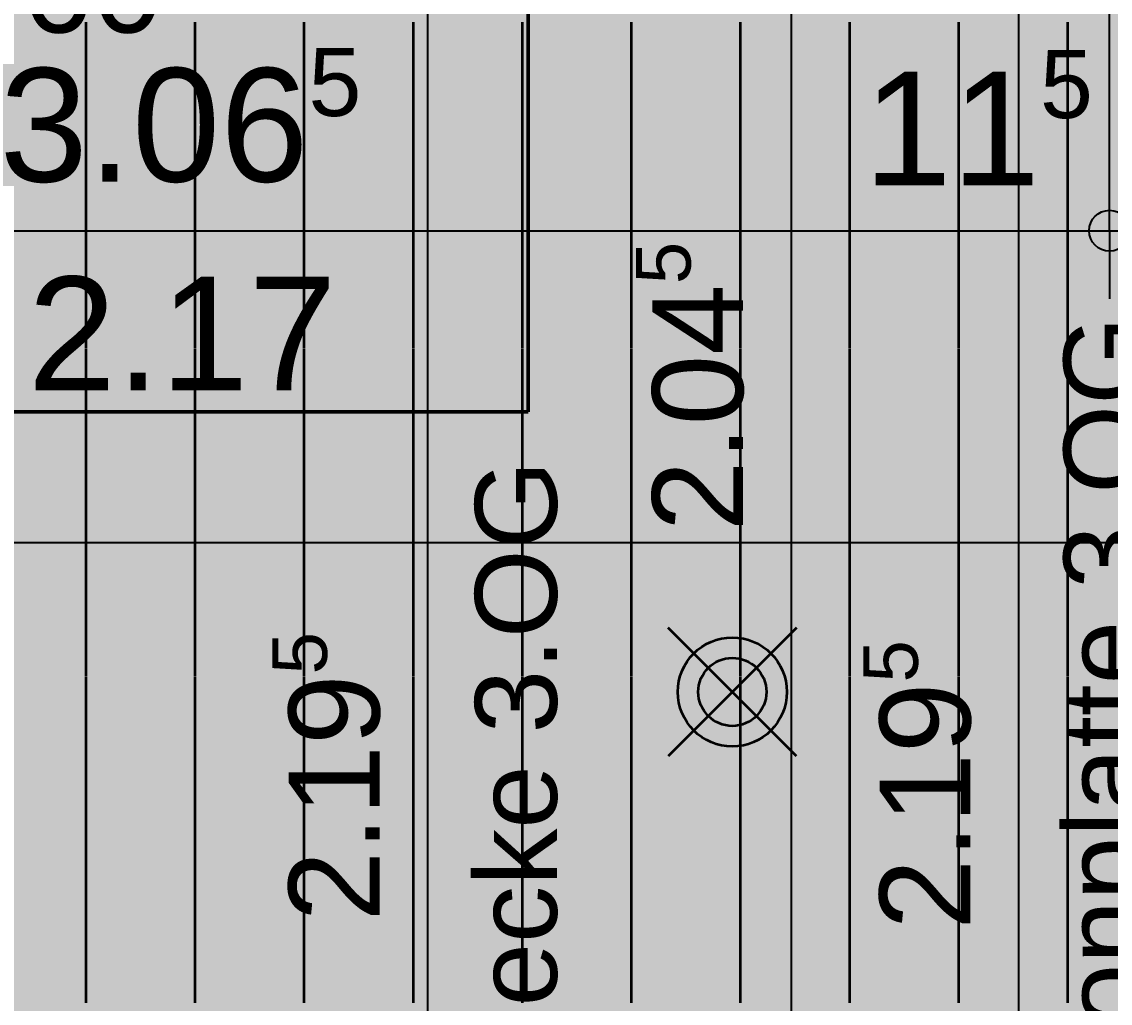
# Model space of a CAD drawing. Header units: centimetres. Extents: x 0.3 to 84.3, y 0.3 to 59.7.
# Drawn here: x 53.377 to 55.771, y 12.904 to 15.064 of the extents above; entities that cross this region are included whole.
import ezdxf

# ---------------------------------------------------------------- set-up
doc = ezdxf.new("R2010")
doc.units = ezdxf.units.CM
doc.linetypes.add('AUSGEZOGEN', pattern=[0])
doc.linetypes.add('VERDECKT', pattern=[9.525, 6.35, -3.175])
for name, color, linetype, lineweight in [('Ausbau Raeume', 7, 'AUSGEZOGEN', 35), ('Deckendaemmung', 7, 'AUSGEZOGEN', 25), ('Detailmasse', 7, 'AUSGEZOGEN', 25), ('Text Decke', 7, 'AUSGEZOGEN', 50), ('Text Koten', 7, 'AUSGEZOGEN', 50), ('Vermassung Bodenplatte', 180, 'VERDECKT', 50), ('Vermassung Decke', 180, 'VERDECKT', 50), ('Werkplan- Ausfuehrungsmasse', 7, 'AUSGEZOGEN', 25)]:
    doc.layers.add(name, color=color, linetype=linetype, lineweight=lineweight)
doc.layers.add('Elektro Apparate', color=7, linetype='AUSGEZOGEN', lineweight=35, true_color=0x656565)
doc.styles.add('ARIAL', font='ARIAL.TTF')

msp = doc.modelspace()

# ---------------------------------------------------------------- hatches: boundary and pattern name
at = {"layer": 'Deckendaemmung', "linetype": 'AUSGEZOGEN', "lineweight": 25, "true_color": 0xfffddf}
msp.add_hatch(color=7, dxfattribs=at).paths.add_polyline_path([(63.04, 16.114), (47.44, 16.114), (47.44, 11.404), (49.54, 11.404), (49.54, 11.092), (55.87, 11.092), (55.87, 11.404), (56.9, 11.404), (56.9, 11.092), (63.04, 11.092)])
at = {"layer": 'Elektro Apparate', "linetype": 'AUSGEZOGEN', "lineweight": 35}
h = msp.add_hatch(color=40, dxfattribs=at)
h.paths.add_polyline_path([(54.887, 13.536), (54.94, 13.589), (54.993, 13.536), (54.9868, 13.5304), (54.9567, 13.5159), (54.9233, 13.5159), (54.8932, 13.5304)], flags=16)
h.paths.add_polyline_path([(54.993, 13.642), (54.94, 13.589), (54.887, 13.642), (54.8932, 13.6476), (54.9233, 13.6621), (54.9567, 13.6621), (54.9868, 13.6476)], flags=16)

# ---------------------------------------------------------------- linework, layer by layer
at = {"layer": 'Ausbau Raeume', "color": 254, "linetype": 'AUSGEZOGEN', "lineweight": 35}
for p, q in [((53.5182, 14.3446), (53.5182, 15.0632)), ((53.7582, 14.3446), (53.7582, 15.0632)), ((53.9982, 14.3446), (53.9982, 15.0632)), ((54.2382, 14.3446), (54.2382, 15.0632)), ((54.4782, 14.3446), (54.4782, 15.0632)), ((54.7182, 14.3446), (54.7182, 15.0632)), ((54.9582, 14.3446), (54.9582, 15.0632)), ((55.1982, 14.3446), (55.1982, 15.0632)), ((55.4382, 14.3446), (55.4382, 15.0632)), ((55.6782, 14.3446), (55.6782, 15.0632)), ((53.5182, 13.6246), (53.5182, 14.3432)), ((53.7582, 13.6246), (53.7582, 14.3432)), ((53.9982, 13.6246), (53.9982, 14.3432)), ((54.2382, 13.6246), (54.2382, 14.3432)), ((54.4782, 13.6246), (54.4782, 14.3432)), ((54.7182, 13.6246), (54.7182, 14.3432)), ((54.9582, 13.6246), (54.9582, 14.3432)), ((55.1982, 13.6246), (55.1982, 14.3432)), ((55.4382, 13.6246), (55.4382, 14.3432)), ((55.6782, 13.6246), (55.6782, 14.3432)), ((53.5182, 12.9046), (53.5182, 13.6232)), ((53.7582, 12.9046), (53.7582, 13.6232)), ((53.9982, 12.9046), (53.9982, 13.6232)), ((54.2382, 12.9046), (54.2382, 13.6232)), ((54.4782, 12.9046), (54.4782, 13.6232)), ((54.7182, 12.9046), (54.7182, 13.6232)), ((54.9582, 12.9046), (54.9582, 13.6232)), ((55.1982, 12.9046), (55.1982, 13.6232)), ((55.4382, 12.9046), (55.4382, 13.6232)), ((55.6782, 12.9046), (55.6782, 13.6232))]:
    msp.add_line(p, q, dxfattribs=at)
at = {"layer": 'Detailmasse', "color": 253, "linetype": 'AUSGEZOGEN', "lineweight": 25, "true_color": 0xa0a0a0}
msp.add_line((55.07, 11.864), (55.07, 15.954), dxfattribs=at)
at = {"layer": 'Elektro Apparate', "color": 40, "linetype": 'AUSGEZOGEN', "lineweight": 35}
for p, q in [((55.0814, 13.7304), (54.7986, 13.4476)), ((55.0814, 13.4476), (54.7986, 13.7304))]:
    msp.add_line(p, q, dxfattribs=at)
for radius in [0.12, 0.075]:
    msp.add_circle((54.94, 13.589), radius, dxfattribs=at)
at = {"layer": 'Text Decke', "color": 92, "linetype": 'AUSGEZOGEN', "lineweight": 50, "true_color": 0x00c600}
for p, q in [((54.4909, 14.2053), (54.4909, 16.034)), ((50.1806, 14.2053), (54.4909, 14.2053))]:
    msp.add_line(p, q, dxfattribs=at)
at = {"layer": 'Vermassung Bodenplatte', "color": 92, "linetype": 'AUSGEZOGEN', "lineweight": 25, "true_color": 0x00c600}
msp.add_line((55.57, 11.564), (55.57, 15.954), dxfattribs=at)
at = {"layer": 'Vermassung Decke', "color": 92, "linetype": 'AUSGEZOGEN', "lineweight": 25, "true_color": 0x00c600}
msp.add_line((54.27, 11.724), (54.27, 16.114), dxfattribs=at)
msp.add_lwpolyline([(47.6, 13.9179), (49.5889, 13.9179), (49.5889, 13.9179), (62.72, 13.9179)], dxfattribs=at)
at = {"layer": 'Werkplan- Ausfuehrungsmasse', "color": 7, "linetype": 'AUSGEZOGEN', "lineweight": 25}
for p, q in [((55.77, 14.604), (55.77, 14.754)), ((49.64, 14.604), (55.77, 14.604)), ((55.77, 14.604), (55.77, 14.454)), ((55.77, 14.604), (56, 14.604))]:
    msp.add_line(p, q, dxfattribs=at)
msp.add_lwpolyline([(55.77, 14.604), (55.77, 14.6665), (55.77, 14.6665), (55.77, 14.6665), (55.77, 14.6665), (55.77, 14.6665), (55.77, 14.6665), (55.77, 14.6665), (55.77, 14.6665), (55.77, 14.6665), (55.77, 14.6665), (55.77, 14.6665), (55.77, 14.6665), (55.77, 14.6665), (55.77, 14.6665), (55.77, 15.314)], dxfattribs=at)
msp.add_circle((55.77, 14.604), 0.045, dxfattribs=at)

# ---------------------------------------------------------------- texts
at = {"layer": 'Detailmasse', "color": 253, "linetype": 'AUSGEZOGEN', "lineweight": 35, "true_color": 0xa0a0a0, "attachment_point": 7, "rotation": 90, "style": 'ARIAL'}
for s, insert, char_height, width in [('5', (54.8499, 14.4864), 0.12, 0.06), ('2.04', (54.9666, 13.9426), 0.2, 0.1)]:
    msp.add_mtext(s, dxfattribs=dict(at, insert=insert, char_height=char_height, width=width))
at = {"layer": 'Text Koten', "color": 7, "linetype": 'AUSGEZOGEN', "lineweight": 35, "insert": (51.7233, 15.0373), "char_height": 0.2, "width": 0.1, "attachment_point": 7, "style": 'ARIAL'}
msp.add_mtext('ok\\~f.\\~Bo.\\~:\\~+8.60', dxfattribs=at)
at = {"layer": 'Vermassung Bodenplatte', "color": 92, "linetype": 'AUSGEZOGEN', "lineweight": 35, "true_color": 0x00c600, "attachment_point": 7, "rotation": 90, "style": 'ARIAL'}
for s, insert, char_height, width in [('Balkonplatte\\~3.OG', (55.9032, 12.3616), 0.18, 0.09), ('5', (55.3499, 13.6097), 0.12, 0.06), ('2.19', (55.4666, 13.0659), 0.2, 0.1)]:
    msp.add_mtext(s, dxfattribs=dict(at, insert=insert, char_height=char_height, width=width))
at = {"layer": 'Vermassung Decke', "color": 92, "linetype": 'AUSGEZOGEN', "lineweight": 35, "true_color": 0x00c600, "attachment_point": 7, "rotation": 90, "style": 'ARIAL'}
for s, insert, char_height, width in [('Decke\\~3.OG', (54.5564, 12.7151), 0.18, 0.09), ('5', (54.0499, 13.6276), 0.12, 0.06), ('2.19', (54.1666, 13.0838), 0.2, 0.1)]:
    msp.add_mtext(s, dxfattribs=dict(at, insert=insert, char_height=char_height, width=width))
at = {"layer": 'Werkplan- Ausfuehrungsmasse', "color": 7, "linetype": 'AUSGEZOGEN', "lineweight": 50, "attachment_point": 7, "style": 'ARIAL'}
for s, insert, char_height, width in [('5', (54.0075, 14.8543), 0.15, 0.075), ('5', (55.6168, 14.8498), 0.15, 0.075), ('3.06', (53.3278, 14.7084), 0.25, 0.125), ('11', (55.2284, 14.704), 0.25, 0.125), ('2.17', (53.3898, 14.253), 0.25, 0.125)]:
    msp.add_mtext(s, dxfattribs=dict(at, insert=insert, char_height=char_height, width=width))

doc.saveas('drawing.dxf')
